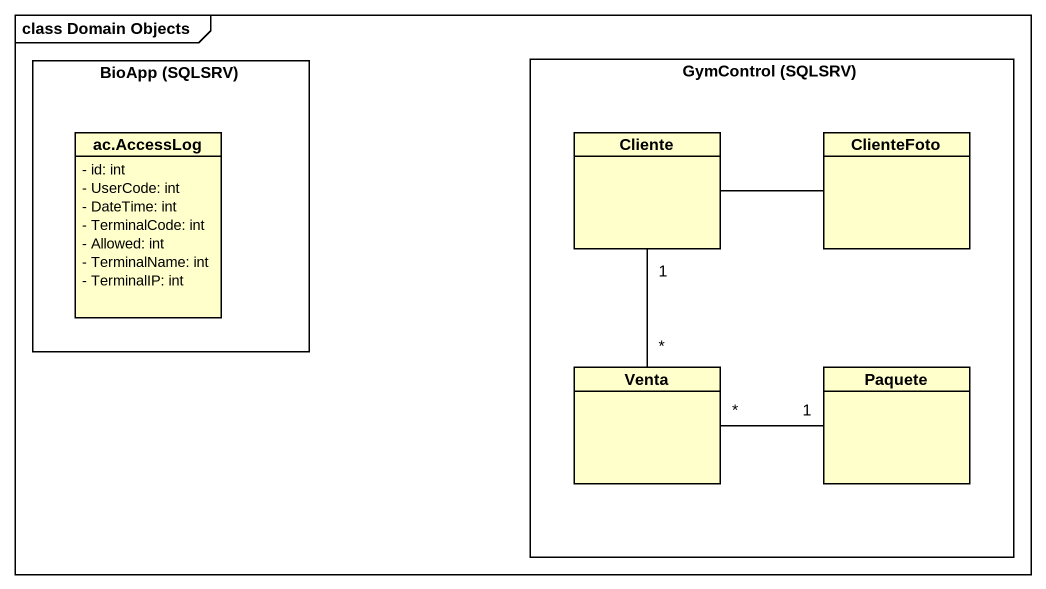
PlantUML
@startuml
mainframe class Domain Objects
hide circle
hide empty members
skinparam classAttributeIconSize 0
rectangle "BioApp (SQLSRV)" as BioApp_SQLSRV {
  class "ac.AccessLog" as ac_AccessLog {
    - id: int
    - UserCode: int
    - DateTime: int
    - TerminalCode: int
    - Allowed: int
    - TerminalName: int
    - TerminalIP: int
  }
}
rectangle "GymControl (SQLSRV)" as GymControl_SQLSRV {
  class Cliente
  class ClienteFoto
  class Venta
  class Paquete
}
Cliente -right- ClienteFoto
Cliente "1" -- "*" Venta
Venta "*" -right- "1" Paquete
@enduml
